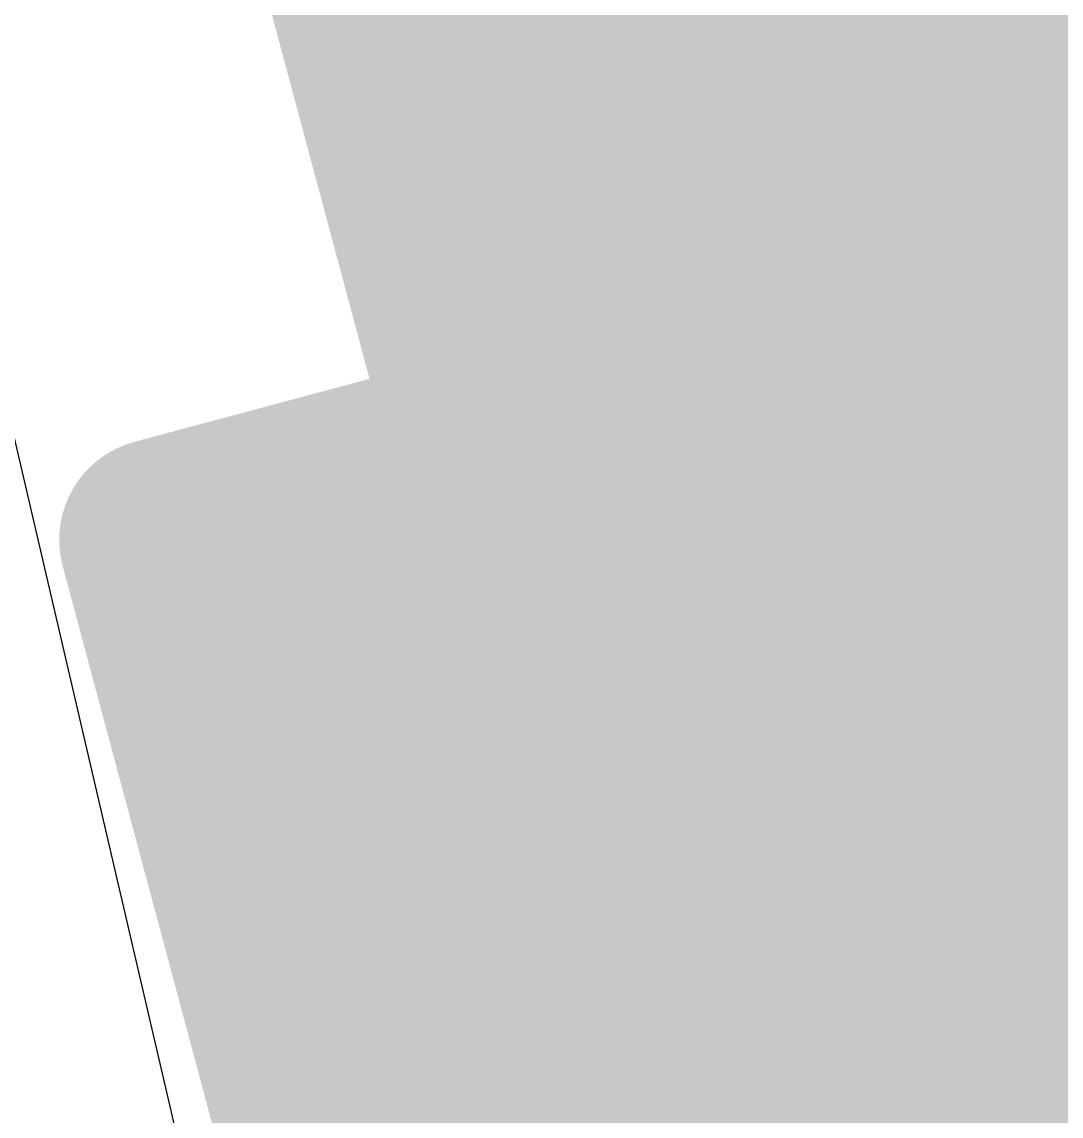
# Model space of a CAD drawing. Header units: inches. Extents: x -0.7 to 8.56, y -0.56 to 6.25.
# Drawn here: x 0.60213 to 0.62775, y 0.56137 to 0.58834 of the extents above; entities that cross this region are included whole.
import ezdxf

# ---------------------------------------------------------------- set-up
doc = ezdxf.new("R2010")
doc.units = ezdxf.units.IN
doc.header["$MEASUREMENT"] = 0
for name, color, linetype in [('Dimension', 6, 'Continuous'), ('Fabrication', 76, 'Continuous'), ('Top Layer', 1, 'Continuous'), ('Top Overlay', 2, 'Continuous'), ('Top Paste', 8, 'Continuous'), ('Top Solder', 216, 'Continuous')]:
    doc.layers.add(name, color=color, linetype=linetype)

# ---------------------------------------------------------------- blocks, each defined once
blk = doc.blocks.new('C___0402_22')
at = {"layer": 'Top Layer'}
blk.add_hatch(color=1, dxfattribs=at).paths.add_polyline_path([(-0.0275, -0.0125), (-0.0275, 0.0125), (-0.0095, 0.0125), (-0.0095, -0.0125)])
at = {"layer": 'Top Paste'}
blk.add_hatch(color=8, dxfattribs=at).paths.add_polyline_path([(-0.0275, -0.0125), (-0.0275, 0.0125), (-0.0095, 0.0125), (-0.0095, -0.0125)])
at = {"layer": 'Top Solder'}
blk.add_hatch(color=216, dxfattribs=at).paths.add_polyline_path([(-0.029862, -0.014862), (-0.029862, 0.014862), (-0.007138, 0.014862), (-0.007138, -0.014862)])
at = {"layer": 'Top Overlay'}
for points in [[(-0.031, -0.016, 0.005, 0.005, 0), (-0.031, 0.016, 0.005, 0.005, 0)], [(-0.031, -0.016, 0.005, 0.005, 0), (-0.011, -0.016, 0.005, 0.005, 0)]]:
    blk.add_lwpolyline(points, format="xyseb", dxfattribs=at)
blk.add_lwpolyline([(-0.03225, -0.016, 0.0025, 0.0025, 1), (-0.02975, -0.016, 0.0025, 0.0025, 1)], format="xyseb", close=True, dxfattribs=at)
blk.add_lwpolyline([(-0.03225, -0.016, 0.0025, 0.0025, 1), (-0.02975, -0.016, 0.0025, 0.0025, 1)], format="xyseb", close=True, dxfattribs=at)

msp = doc.modelspace()

# ---------------------------------------------------------------- linework, layer by layer
at = {"layer": 'Dimension'}
msp.add_lwpolyline([(2.295669, 0.766417, 0.01, 0.01, 1), (0.524016, 0.766417, 0.01, 0.01, 1)], format="xyseb", close=True, dxfattribs=at)
msp.add_lwpolyline([(0.434271, 0.505012, 0.01, 0.01, 0), (2.3357, 1.014498, 0.01, 0.01, 0)], format="xyseb", dxfattribs=at)
at = {"layer": 'Fabrication'}
for points in [[(2.094234, 1.23357, 0.0005, 0.0005, -1.1671), (0.617129, 0.534922, 0.0005, 0.0005, 0)], [(2.094234, 1.23357, 0.0005, 0.0005, -1.1671), (0.617129, 0.534922, 0.0005, 0.0005, 0)], [(2.094234, 1.23357, 0.0005, 0.0005, -1.1671), (0.617129, 0.534922, 0.0005, 0.0005, 0)], [(2.094234, 1.23357, 0.0005, 0.0005, -1.1671), (0.617129, 0.534922, 0.0005, 0.0005, 0)], [(2.146108, 1.225917, 0.0005, 0.0005, -1.205705), (0.558167, 0.612204, 0.0005, 0.0005, 0)], [(2.146108, 1.225917, 0.0005, 0.0005, -1.205705), (0.558167, 0.612204, 0.0005, 0.0005, 0)], [(0.60935, 0.588602, 0.0005, 0.0005, 0), (0.610508, 0.588085, 0.0005, 0.0005, 0)], [(0.60935, 0.588602, 0.0005, 0.0005, 0), (0.610508, 0.588085, 0.0005, 0.0005, 0)], [(0.610508, 0.588085, 0.0005, 0.0005, 0), (0.611538, 0.587625, 0.0005, 0.0005, 0)], [(0.610508, 0.588085, 0.0005, 0.0005, 0), (0.611538, 0.587625, 0.0005, 0.0005, 0)], [(0.611538, 0.587625, 0.0005, 0.0005, 0), (0.612503, 0.587194, 0.0005, 0.0005, 0)], [(0.611538, 0.587625, 0.0005, 0.0005, 0), (0.612503, 0.587194, 0.0005, 0.0005, 0)], [(0.612503, 0.587194, 0.0005, 0.0005, 0), (0.613403, 0.586794, 0.0005, 0.0005, 0)], [(0.612503, 0.587194, 0.0005, 0.0005, 0), (0.613403, 0.586794, 0.0005, 0.0005, 0)], [(0.613403, 0.586794, 0.0005, 0.0005, 0), (0.614298, 0.586395, 0.0005, 0.0005, 0)], [(0.613403, 0.586794, 0.0005, 0.0005, 0), (0.614298, 0.586395, 0.0005, 0.0005, 0)], [(0.614298, 0.586395, 0.0005, 0.0005, 0), (0.61513, 0.586026, 0.0005, 0.0005, 0)], [(0.614298, 0.586395, 0.0005, 0.0005, 0), (0.61513, 0.586026, 0.0005, 0.0005, 0)], [(0.61513, 0.586026, 0.0005, 0.0005, 0), (0.615899, 0.585685, 0.0005, 0.0005, 0)], [(0.61513, 0.586026, 0.0005, 0.0005, 0), (0.615899, 0.585685, 0.0005, 0.0005, 0)], [(0.615899, 0.585685, 0.0005, 0.0005, 0), (0.616664, 0.585345, 0.0005, 0.0005, 0)], [(0.615899, 0.585685, 0.0005, 0.0005, 0), (0.616664, 0.585345, 0.0005, 0.0005, 0)], [(0.616664, 0.585345, 0.0005, 0.0005, 0), (0.617367, 0.585034, 0.0005, 0.0005, 0)], [(0.616664, 0.585345, 0.0005, 0.0005, 0), (0.617367, 0.585034, 0.0005, 0.0005, 0)], [(0.617367, 0.585034, 0.0005, 0.0005, 0), (0.618067, 0.584724, 0.0005, 0.0005, 0)], [(0.617367, 0.585034, 0.0005, 0.0005, 0), (0.618067, 0.584724, 0.0005, 0.0005, 0)], [(0.618067, 0.584724, 0.0005, 0.0005, 0), (0.618764, 0.584417, 0.0005, 0.0005, 0)], [(0.618067, 0.584724, 0.0005, 0.0005, 0), (0.618764, 0.584417, 0.0005, 0.0005, 0)], [(0.618764, 0.584417, 0.0005, 0.0005, 0), (0.619399, 0.584136, 0.0005, 0.0005, 0)], [(0.618764, 0.584417, 0.0005, 0.0005, 0), (0.619399, 0.584136, 0.0005, 0.0005, 0)], [(0.619399, 0.584136, 0.0005, 0.0005, 0), (0.620032, 0.583856, 0.0005, 0.0005, 0)], [(0.619399, 0.584136, 0.0005, 0.0005, 0), (0.620032, 0.583856, 0.0005, 0.0005, 0)], [(0.620032, 0.583856, 0.0005, 0.0005, 0), (0.620662, 0.583579, 0.0005, 0.0005, 0)], [(0.620032, 0.583856, 0.0005, 0.0005, 0), (0.620662, 0.583579, 0.0005, 0.0005, 0)], [(0.620662, 0.583579, 0.0005, 0.0005, 0), (0.621233, 0.583327, 0.0005, 0.0005, 0)], [(0.620662, 0.583579, 0.0005, 0.0005, 0), (0.621233, 0.583327, 0.0005, 0.0005, 0)], [(0.621233, 0.583327, 0.0005, 0.0005, 0), (0.621857, 0.583052, 0.0005, 0.0005, 0)], [(0.621233, 0.583327, 0.0005, 0.0005, 0), (0.621857, 0.583052, 0.0005, 0.0005, 0)], [(0.621857, 0.583052, 0.0005, 0.0005, 0), (0.622045, 0.58297, 0.0005, 0.0005, 0)], [(0.621857, 0.583052, 0.0005, 0.0005, 0), (0.622045, 0.58297, 0.0005, 0.0005, 0)], [(0.622045, 0.58297, 0.0005, 0.0005, 0), (0.622401, 0.582813, 0.0005, 0.0005, 0)], [(0.622045, 0.58297, 0.0005, 0.0005, 0), (0.622401, 0.582813, 0.0005, 0.0005, 0)], [(0.622401, 0.582813, 0.0005, 0.0005, 0), (0.622775, 0.582649, 0.0005, 0.0005, 0)], [(0.622401, 0.582813, 0.0005, 0.0005, 0), (0.622775, 0.582649, 0.0005, 0.0005, 0)], [(0.622775, 0.582649, 0.0005, 0.0005, 0), (0.623148, 0.582485, 0.0005, 0.0005, 0)], [(0.622775, 0.582649, 0.0005, 0.0005, 0), (0.623148, 0.582485, 0.0005, 0.0005, 0)], [(0.623148, 0.582485, 0.0005, 0.0005, 0), (0.623538, 0.582314, 0.0005, 0.0005, 0)], [(0.623148, 0.582485, 0.0005, 0.0005, 0), (0.623538, 0.582314, 0.0005, 0.0005, 0)], [(0.623538, 0.582314, 0.0005, 0.0005, 0), (0.623926, 0.582144, 0.0005, 0.0005, 0)], [(0.623538, 0.582314, 0.0005, 0.0005, 0), (0.623926, 0.582144, 0.0005, 0.0005, 0)], [(0.623926, 0.582144, 0.0005, 0.0005, 0), (0.624332, 0.581966, 0.0005, 0.0005, 0)], [(0.623926, 0.582144, 0.0005, 0.0005, 0), (0.624332, 0.581966, 0.0005, 0.0005, 0)], [(0.624332, 0.581966, 0.0005, 0.0005, 0), (0.624736, 0.581789, 0.0005, 0.0005, 0)], [(0.624332, 0.581966, 0.0005, 0.0005, 0), (0.624736, 0.581789, 0.0005, 0.0005, 0)], [(0.624736, 0.581789, 0.0005, 0.0005, 0), (0.625156, 0.581605, 0.0005, 0.0005, 0)], [(0.624736, 0.581789, 0.0005, 0.0005, 0), (0.625156, 0.581605, 0.0005, 0.0005, 0)], [(0.625156, 0.581605, 0.0005, 0.0005, 0), (0.625592, 0.581414, 0.0005, 0.0005, 0)], [(0.625156, 0.581605, 0.0005, 0.0005, 0), (0.625592, 0.581414, 0.0005, 0.0005, 0)], [(0.625592, 0.581414, 0.0005, 0.0005, 0), (0.626044, 0.581216, 0.0005, 0.0005, 0)], [(0.625592, 0.581414, 0.0005, 0.0005, 0), (0.626044, 0.581216, 0.0005, 0.0005, 0)], [(0.626044, 0.581216, 0.0005, 0.0005, 0), (0.626512, 0.581012, 0.0005, 0.0005, 0)], [(0.626044, 0.581216, 0.0005, 0.0005, 0), (0.626512, 0.581012, 0.0005, 0.0005, 0)], [(0.626512, 0.581012, 0.0005, 0.0005, 0), (0.626994, 0.580801, 0.0005, 0.0005, 0)], [(0.626512, 0.581012, 0.0005, 0.0005, 0), (0.626994, 0.580801, 0.0005, 0.0005, 0)], [(0.626994, 0.580801, 0.0005, 0.0005, 0), (0.627491, 0.580584, 0.0005, 0.0005, 0)], [(0.626994, 0.580801, 0.0005, 0.0005, 0), (0.627491, 0.580584, 0.0005, 0.0005, 0)], [(0.627491, 0.580584, 0.0005, 0.0005, 0), (0.628001, 0.580361, 0.0005, 0.0005, 0)], [(0.627491, 0.580584, 0.0005, 0.0005, 0), (0.628001, 0.580361, 0.0005, 0.0005, 0)], [(0.617129, 0.534922, 0.0005, 0.0005, -0.501281), (0.645442, 0.572834, 0.0005, 0.0005, 0)], [(0.617129, 0.534922, 0.0005, 0.0005, -0.501281), (0.645442, 0.572834, 0.0005, 0.0005, 0)], [(0.617129, 0.534922, 0.0005, 0.0005, -0.501281), (0.645442, 0.572834, 0.0005, 0.0005, 0)], [(0.617129, 0.534922, 0.0005, 0.0005, -0.501281), (0.645442, 0.572834, 0.0005, 0.0005, 0)]]:
    msp.add_lwpolyline(points, format="xyseb", dxfattribs=at)
for points in [[(0.610383, 0.588085, 0.00025, 0.00025, 1), (0.610633, 0.588085, 0.00025, 0.00025, 1)], [(0.610383, 0.588085, 0.00025, 0.00025, 1), (0.610633, 0.588085, 0.00025, 0.00025, 1)], [(0.610383, 0.588085, 0.00025, 0.00025, 1), (0.610633, 0.588085, 0.00025, 0.00025, 1)], [(0.610383, 0.588085, 0.00025, 0.00025, 1), (0.610633, 0.588085, 0.00025, 0.00025, 1)], [(0.611413, 0.587625, 0.00025, 0.00025, 1), (0.611663, 0.587625, 0.00025, 0.00025, 1)], [(0.611413, 0.587625, 0.00025, 0.00025, 1), (0.611663, 0.587625, 0.00025, 0.00025, 1)], [(0.611413, 0.587625, 0.00025, 0.00025, 1), (0.611663, 0.587625, 0.00025, 0.00025, 1)], [(0.611413, 0.587625, 0.00025, 0.00025, 1), (0.611663, 0.587625, 0.00025, 0.00025, 1)], [(0.612378, 0.587194, 0.00025, 0.00025, 1), (0.612628, 0.587194, 0.00025, 0.00025, 1)], [(0.612378, 0.587194, 0.00025, 0.00025, 1), (0.612628, 0.587194, 0.00025, 0.00025, 1)], [(0.612378, 0.587194, 0.00025, 0.00025, 1), (0.612628, 0.587194, 0.00025, 0.00025, 1)], [(0.612378, 0.587194, 0.00025, 0.00025, 1), (0.612628, 0.587194, 0.00025, 0.00025, 1)], [(0.613278, 0.586794, 0.00025, 0.00025, 1), (0.613528, 0.586794, 0.00025, 0.00025, 1)], [(0.613278, 0.586794, 0.00025, 0.00025, 1), (0.613528, 0.586794, 0.00025, 0.00025, 1)], [(0.613278, 0.586794, 0.00025, 0.00025, 1), (0.613528, 0.586794, 0.00025, 0.00025, 1)], [(0.613278, 0.586794, 0.00025, 0.00025, 1), (0.613528, 0.586794, 0.00025, 0.00025, 1)], [(0.614174, 0.586395, 0.00025, 0.00025, 1), (0.614424, 0.586395, 0.00025, 0.00025, 1)], [(0.614174, 0.586395, 0.00025, 0.00025, 1), (0.614424, 0.586395, 0.00025, 0.00025, 1)], [(0.614174, 0.586395, 0.00025, 0.00025, 1), (0.614424, 0.586395, 0.00025, 0.00025, 1)], [(0.614174, 0.586395, 0.00025, 0.00025, 1), (0.614424, 0.586395, 0.00025, 0.00025, 1)], [(0.615005, 0.586026, 0.00025, 0.00025, 1), (0.615255, 0.586026, 0.00025, 0.00025, 1)], [(0.615005, 0.586026, 0.00025, 0.00025, 1), (0.615255, 0.586026, 0.00025, 0.00025, 1)], [(0.615005, 0.586026, 0.00025, 0.00025, 1), (0.615255, 0.586026, 0.00025, 0.00025, 1)], [(0.615005, 0.586026, 0.00025, 0.00025, 1), (0.615255, 0.586026, 0.00025, 0.00025, 1)], [(0.615774, 0.585685, 0.00025, 0.00025, 1), (0.616024, 0.585685, 0.00025, 0.00025, 1)], [(0.615774, 0.585685, 0.00025, 0.00025, 1), (0.616024, 0.585685, 0.00025, 0.00025, 1)], [(0.615774, 0.585685, 0.00025, 0.00025, 1), (0.616024, 0.585685, 0.00025, 0.00025, 1)], [(0.615774, 0.585685, 0.00025, 0.00025, 1), (0.616024, 0.585685, 0.00025, 0.00025, 1)], [(0.616539, 0.585345, 0.00025, 0.00025, 1), (0.616789, 0.585345, 0.00025, 0.00025, 1)], [(0.616539, 0.585345, 0.00025, 0.00025, 1), (0.616789, 0.585345, 0.00025, 0.00025, 1)], [(0.616539, 0.585345, 0.00025, 0.00025, 1), (0.616789, 0.585345, 0.00025, 0.00025, 1)], [(0.616539, 0.585345, 0.00025, 0.00025, 1), (0.616789, 0.585345, 0.00025, 0.00025, 1)], [(0.617242, 0.585034, 0.00025, 0.00025, 1), (0.617492, 0.585034, 0.00025, 0.00025, 1)], [(0.617242, 0.585034, 0.00025, 0.00025, 1), (0.617492, 0.585034, 0.00025, 0.00025, 1)], [(0.617242, 0.585034, 0.00025, 0.00025, 1), (0.617492, 0.585034, 0.00025, 0.00025, 1)], [(0.617242, 0.585034, 0.00025, 0.00025, 1), (0.617492, 0.585034, 0.00025, 0.00025, 1)], [(0.617942, 0.584724, 0.00025, 0.00025, 1), (0.618192, 0.584724, 0.00025, 0.00025, 1)], [(0.617942, 0.584724, 0.00025, 0.00025, 1), (0.618192, 0.584724, 0.00025, 0.00025, 1)], [(0.617942, 0.584724, 0.00025, 0.00025, 1), (0.618192, 0.584724, 0.00025, 0.00025, 1)], [(0.617942, 0.584724, 0.00025, 0.00025, 1), (0.618192, 0.584724, 0.00025, 0.00025, 1)], [(0.618638, 0.584417, 0.00025, 0.00025, 1), (0.618888, 0.584417, 0.00025, 0.00025, 1)], [(0.618638, 0.584417, 0.00025, 0.00025, 1), (0.618888, 0.584417, 0.00025, 0.00025, 1)], [(0.618638, 0.584417, 0.00025, 0.00025, 1), (0.618888, 0.584417, 0.00025, 0.00025, 1)], [(0.618638, 0.584417, 0.00025, 0.00025, 1), (0.618888, 0.584417, 0.00025, 0.00025, 1)], [(0.619274, 0.584136, 0.00025, 0.00025, 1), (0.619524, 0.584136, 0.00025, 0.00025, 1)], [(0.619274, 0.584136, 0.00025, 0.00025, 1), (0.619524, 0.584136, 0.00025, 0.00025, 1)], [(0.619274, 0.584136, 0.00025, 0.00025, 1), (0.619524, 0.584136, 0.00025, 0.00025, 1)], [(0.619274, 0.584136, 0.00025, 0.00025, 1), (0.619524, 0.584136, 0.00025, 0.00025, 1)], [(0.619907, 0.583856, 0.00025, 0.00025, 1), (0.620157, 0.583856, 0.00025, 0.00025, 1)], [(0.619907, 0.583856, 0.00025, 0.00025, 1), (0.620157, 0.583856, 0.00025, 0.00025, 1)], [(0.619907, 0.583856, 0.00025, 0.00025, 1), (0.620157, 0.583856, 0.00025, 0.00025, 1)], [(0.619907, 0.583856, 0.00025, 0.00025, 1), (0.620157, 0.583856, 0.00025, 0.00025, 1)], [(0.620537, 0.583579, 0.00025, 0.00025, 1), (0.620787, 0.583579, 0.00025, 0.00025, 1)], [(0.620537, 0.583579, 0.00025, 0.00025, 1), (0.620787, 0.583579, 0.00025, 0.00025, 1)], [(0.620537, 0.583579, 0.00025, 0.00025, 1), (0.620787, 0.583579, 0.00025, 0.00025, 1)], [(0.620537, 0.583579, 0.00025, 0.00025, 1), (0.620787, 0.583579, 0.00025, 0.00025, 1)], [(0.621108, 0.583327, 0.00025, 0.00025, 1), (0.621358, 0.583327, 0.00025, 0.00025, 1)], [(0.621108, 0.583327, 0.00025, 0.00025, 1), (0.621358, 0.583327, 0.00025, 0.00025, 1)], [(0.621108, 0.583327, 0.00025, 0.00025, 1), (0.621358, 0.583327, 0.00025, 0.00025, 1)], [(0.621108, 0.583327, 0.00025, 0.00025, 1), (0.621358, 0.583327, 0.00025, 0.00025, 1)], [(0.621732, 0.583052, 0.00025, 0.00025, 1), (0.621982, 0.583052, 0.00025, 0.00025, 1)], [(0.621732, 0.583052, 0.00025, 0.00025, 1), (0.621982, 0.583052, 0.00025, 0.00025, 1)], [(0.621732, 0.583052, 0.00025, 0.00025, 1), (0.621982, 0.583052, 0.00025, 0.00025, 1)], [(0.621732, 0.583052, 0.00025, 0.00025, 1), (0.621982, 0.583052, 0.00025, 0.00025, 1)], [(0.62192, 0.58297, 0.00025, 0.00025, 1), (0.62217, 0.58297, 0.00025, 0.00025, 1)], [(0.62192, 0.58297, 0.00025, 0.00025, 1), (0.62217, 0.58297, 0.00025, 0.00025, 1)], [(0.62192, 0.58297, 0.00025, 0.00025, 1), (0.62217, 0.58297, 0.00025, 0.00025, 1)], [(0.62192, 0.58297, 0.00025, 0.00025, 1), (0.62217, 0.58297, 0.00025, 0.00025, 1)], [(0.622276, 0.582813, 0.00025, 0.00025, 1), (0.622526, 0.582813, 0.00025, 0.00025, 1)], [(0.622276, 0.582813, 0.00025, 0.00025, 1), (0.622526, 0.582813, 0.00025, 0.00025, 1)], [(0.622276, 0.582813, 0.00025, 0.00025, 1), (0.622526, 0.582813, 0.00025, 0.00025, 1)], [(0.622276, 0.582813, 0.00025, 0.00025, 1), (0.622526, 0.582813, 0.00025, 0.00025, 1)], [(0.62265, 0.582649, 0.00025, 0.00025, 1), (0.6229, 0.582649, 0.00025, 0.00025, 1)], [(0.62265, 0.582649, 0.00025, 0.00025, 1), (0.6229, 0.582649, 0.00025, 0.00025, 1)], [(0.62265, 0.582649, 0.00025, 0.00025, 1), (0.6229, 0.582649, 0.00025, 0.00025, 1)], [(0.62265, 0.582649, 0.00025, 0.00025, 1), (0.6229, 0.582649, 0.00025, 0.00025, 1)], [(0.623023, 0.582485, 0.00025, 0.00025, 1), (0.623273, 0.582485, 0.00025, 0.00025, 1)], [(0.623023, 0.582485, 0.00025, 0.00025, 1), (0.623273, 0.582485, 0.00025, 0.00025, 1)], [(0.623023, 0.582485, 0.00025, 0.00025, 1), (0.623273, 0.582485, 0.00025, 0.00025, 1)], [(0.623023, 0.582485, 0.00025, 0.00025, 1), (0.623273, 0.582485, 0.00025, 0.00025, 1)], [(0.623413, 0.582314, 0.00025, 0.00025, 1), (0.623663, 0.582314, 0.00025, 0.00025, 1)], [(0.623413, 0.582314, 0.00025, 0.00025, 1), (0.623663, 0.582314, 0.00025, 0.00025, 1)], [(0.623413, 0.582314, 0.00025, 0.00025, 1), (0.623663, 0.582314, 0.00025, 0.00025, 1)], [(0.623413, 0.582314, 0.00025, 0.00025, 1), (0.623663, 0.582314, 0.00025, 0.00025, 1)], [(0.623801, 0.582144, 0.00025, 0.00025, 1), (0.624051, 0.582144, 0.00025, 0.00025, 1)], [(0.623801, 0.582144, 0.00025, 0.00025, 1), (0.624051, 0.582144, 0.00025, 0.00025, 1)], [(0.623801, 0.582144, 0.00025, 0.00025, 1), (0.624051, 0.582144, 0.00025, 0.00025, 1)], [(0.623801, 0.582144, 0.00025, 0.00025, 1), (0.624051, 0.582144, 0.00025, 0.00025, 1)], [(0.624207, 0.581966, 0.00025, 0.00025, 1), (0.624457, 0.581966, 0.00025, 0.00025, 1)], [(0.624207, 0.581966, 0.00025, 0.00025, 1), (0.624457, 0.581966, 0.00025, 0.00025, 1)], [(0.624207, 0.581966, 0.00025, 0.00025, 1), (0.624457, 0.581966, 0.00025, 0.00025, 1)], [(0.624207, 0.581966, 0.00025, 0.00025, 1), (0.624457, 0.581966, 0.00025, 0.00025, 1)], [(0.624611, 0.581789, 0.00025, 0.00025, 1), (0.624861, 0.581789, 0.00025, 0.00025, 1)], [(0.624611, 0.581789, 0.00025, 0.00025, 1), (0.624861, 0.581789, 0.00025, 0.00025, 1)], [(0.624611, 0.581789, 0.00025, 0.00025, 1), (0.624861, 0.581789, 0.00025, 0.00025, 1)], [(0.624611, 0.581789, 0.00025, 0.00025, 1), (0.624861, 0.581789, 0.00025, 0.00025, 1)], [(0.625031, 0.581605, 0.00025, 0.00025, 1), (0.625281, 0.581605, 0.00025, 0.00025, 1)], [(0.625031, 0.581605, 0.00025, 0.00025, 1), (0.625281, 0.581605, 0.00025, 0.00025, 1)], [(0.625031, 0.581605, 0.00025, 0.00025, 1), (0.625281, 0.581605, 0.00025, 0.00025, 1)], [(0.625031, 0.581605, 0.00025, 0.00025, 1), (0.625281, 0.581605, 0.00025, 0.00025, 1)], [(0.625467, 0.581414, 0.00025, 0.00025, 1), (0.625717, 0.581414, 0.00025, 0.00025, 1)], [(0.625467, 0.581414, 0.00025, 0.00025, 1), (0.625717, 0.581414, 0.00025, 0.00025, 1)], [(0.625467, 0.581414, 0.00025, 0.00025, 1), (0.625717, 0.581414, 0.00025, 0.00025, 1)], [(0.625467, 0.581414, 0.00025, 0.00025, 1), (0.625717, 0.581414, 0.00025, 0.00025, 1)], [(0.625919, 0.581216, 0.00025, 0.00025, 1), (0.626169, 0.581216, 0.00025, 0.00025, 1)], [(0.625919, 0.581216, 0.00025, 0.00025, 1), (0.626169, 0.581216, 0.00025, 0.00025, 1)], [(0.625919, 0.581216, 0.00025, 0.00025, 1), (0.626169, 0.581216, 0.00025, 0.00025, 1)], [(0.625919, 0.581216, 0.00025, 0.00025, 1), (0.626169, 0.581216, 0.00025, 0.00025, 1)], [(0.626387, 0.581012, 0.00025, 0.00025, 1), (0.626637, 0.581012, 0.00025, 0.00025, 1)], [(0.626387, 0.581012, 0.00025, 0.00025, 1), (0.626637, 0.581012, 0.00025, 0.00025, 1)], [(0.626387, 0.581012, 0.00025, 0.00025, 1), (0.626637, 0.581012, 0.00025, 0.00025, 1)], [(0.626387, 0.581012, 0.00025, 0.00025, 1), (0.626637, 0.581012, 0.00025, 0.00025, 1)], [(0.626869, 0.580801, 0.00025, 0.00025, 1), (0.627119, 0.580801, 0.00025, 0.00025, 1)], [(0.626869, 0.580801, 0.00025, 0.00025, 1), (0.627119, 0.580801, 0.00025, 0.00025, 1)], [(0.626869, 0.580801, 0.00025, 0.00025, 1), (0.627119, 0.580801, 0.00025, 0.00025, 1)], [(0.626869, 0.580801, 0.00025, 0.00025, 1), (0.627119, 0.580801, 0.00025, 0.00025, 1)], [(0.627366, 0.580584, 0.00025, 0.00025, 1), (0.627616, 0.580584, 0.00025, 0.00025, 1)], [(0.627366, 0.580584, 0.00025, 0.00025, 1), (0.627616, 0.580584, 0.00025, 0.00025, 1)], [(0.627366, 0.580584, 0.00025, 0.00025, 1), (0.627616, 0.580584, 0.00025, 0.00025, 1)], [(0.627366, 0.580584, 0.00025, 0.00025, 1), (0.627616, 0.580584, 0.00025, 0.00025, 1)]]:
    msp.add_lwpolyline(points, format="xyseb", close=True, dxfattribs=at)
at = {"layer": 'Top Layer'}
msp.add_line((0.606466, 0.558702), (0.595066, 0.607594), dxfattribs=at)
for points in [[(0.560812, 0.51712, 0.08, 0.08, -0.267603), (0.765842, 1.377872, 0.08, 0.08, 0)], [(0.615462, 0.600406, 0.02, 0.02, 0), (0.623206, 0.571507, 0.02, 0.02, 0)]]:
    msp.add_lwpolyline(points, format="xyseb", dxfattribs=at)
msp.add_lwpolyline([(0.618206, 0.571507, 0.01, 0.01, 1), (0.628206, 0.571507, 0.01, 0.01, 1)], format="xyseb", close=True, dxfattribs=at)

# ---------------------------------------------------------------- block references
at = {"rotation": 285}
msp.add_blockref('C___0402_22', (0.629029, 0.549774), dxfattribs=at)

doc.saveas('drawing.dxf')
